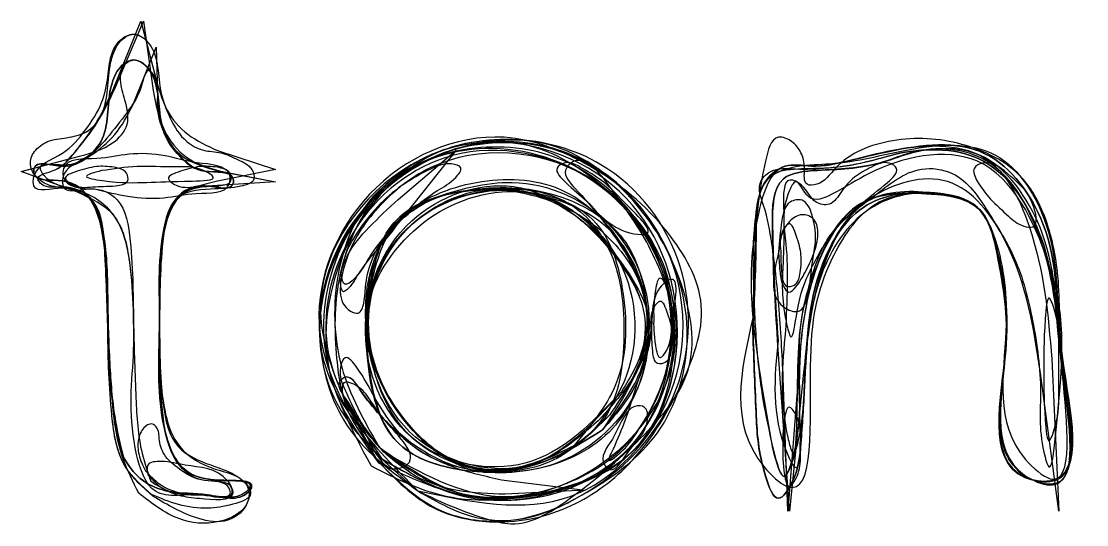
# Model space of a CAD drawing. Extents: x 0.67 to 2.28, y 0.8 to 1.63.
# Drawn here: x 1.0276 to 1.4577, y 1.156 to 1.3594 of the extents above; entities that cross this region are included whole.
import ezdxf

# ---------------------------------------------------------------- set-up
doc = ezdxf.new("R2010")
doc.units = 0
doc.layers.get('0').update_dxf_attribs({"linetype": 'CONTINUOUS'})

msp = doc.modelspace()

# ---------------------------------------------------------------- linework, layer by layer
at = {"color": 7}
for points in [[(1.064635, 1.331822), (1.07584, 1.359375), (1.082661, 1.333333)], [(1.065183, 1.331822), (1.076936, 1.359375), (1.080765, 1.331371)], [(1.072592, 1.325521), (1.082013, 1.348958), (1.082673, 1.326285)], [(1.050247, 1.290307), (1.027578, 1.298693), (1.0516, 1.304975)], [(1.106771, 1.307184), (1.130208, 1.299439), (1.106771, 1.294828)], [(1.106771, 1.307184), (1.130208, 1.299439), (1.106771, 1.294828)], [(1.179688, 1.287448), (1.203125, 1.307292), (1.182403, 1.28125)], [(1.179688, 1.287448), (1.203125, 1.307292), (1.182403, 1.28125)], [(1.106771, 1.299018), (1.130208, 1.294504), (1.106771, 1.293085)], [(1.106771, 1.299018), (1.130208, 1.294504), (1.106771, 1.293085)], [(1.106771, 1.299018), (1.130208, 1.294504), (1.106771, 1.293085)], [(1.106771, 1.299018), (1.130208, 1.294504), (1.106771, 1.293085)], [(1.107401, 1.298936), (1.130208, 1.294504), (1.106771, 1.293085)], [(1.343348, 1.217558), (1.337737, 1.161458), (1.332931, 1.230531)], [(1.443608, 1.222915), (1.446481, 1.161458), (1.438991, 1.217275)], [(1.341086, 1.213277), (1.337089, 1.161458), (1.335211, 1.215294), (1.335211, 1.215294)], [(1.22149, 1.174192), (1.255208, 1.170001), (1.222969, 1.168334)]]:
    msp.add_lwpolyline(points, dxfattribs=at)
for points in [[(1.060017, 1.299034)], [(1.05013, 1.298782)], [(1.091797, 1.298782)], [(1.057683, 1.29153)], [(1.255822, 1.28679)], [(1.255822, 1.28679)], [(1.41886, 1.287509)], [(1.41886, 1.287509)], [(1.41886, 1.287509)], [(1.333333, 1.26624)], [(1.333333, 1.265625)], [(1.334156, 1.266493)], [(1.335054, 1.260417)], [(1.15625, 1.257066)], [(1.15625, 1.257066)], [(1.156567, 1.257068)], [(1.282895, 1.239583)], [(1.322917, 1.239583)], [(1.282073, 1.235243)], [(1.322917, 1.234832)], [(1.322917, 1.234832)], [(1.322917, 1.233728)], [(1.322917, 1.233728)], [(1.322917, 1.233728)], [(1.333111, 1.230531)], [(1.336083, 1.234375)], [(1.072917, 1.224294)], [(1.072917, 1.224294)], [(1.440337, 1.21875)], [(1.269885, 1.209737)], [(1.269885, 1.209737)], [(1.265034, 1.200234)], [(1.265034, 1.200234)], [(1.260417, 1.197917)], [(1.166458, 1.19296)], [(1.166458, 1.19296)], [(1.262201, 1.194323)], [(1.262201, 1.194323)], [(1.262201, 1.194323)], [(1.171903, 1.187469)], [(1.250685, 1.187866)], [(1.250685, 1.187866)], [(1.266295, 1.190553)], [(1.330703, 1.1875)], [(1.330871, 1.1875)], [(1.334978, 1.1875)], [(1.068823, 1.183144)], [(1.068823, 1.183144)], [(1.068823, 1.183144)], [(1.068823, 1.183144)], [(1.172619, 1.183036)], [(1.173489, 1.185716)], [(1.173489, 1.185716)], [(1.173489, 1.185716)], [(1.244738, 1.183712)], [(1.266515, 1.186591)], [(1.16878, 1.179746)], [(1.171402, 1.181818)], [(1.171402, 1.181818)], [(1.171783, 1.181071)], [(1.171783, 1.181071)], [(1.173301, 1.182353)], [(1.077697, 1.177776)], [(1.078725, 1.176112)], [(1.079861, 1.173611)], [(1.075, 1.16875)], [(1.075, 1.16875)], [(1.075, 1.16875)], [(1.0801, 1.168269)], [(1.080729, 1.167501)], [(1.187673, 1.16972)], [(1.187673, 1.169646)], [(1.187673, 1.169646)]]:
    msp.add_lwpolyline(points, close=True, dxfattribs=at)
for points, knots in [([(1.075, 1.16875), (1.072688, 1.1733), (1.066621, 1.185243), (1.063721, 1.208556), (1.062331, 1.237865), (1.061705, 1.263531), (1.059826, 1.286386), (1.047759, 1.292189), (1.039256, 1.292297), (1.033199, 1.296108), (1.03036, 1.302081), (1.033199, 1.30807), (1.039259, 1.311816), (1.047009, 1.31221), (1.055624, 1.314604), (1.061369, 1.323056), (1.062586, 1.333271), (1.063258, 1.343204), (1.066431, 1.351033), (1.072877, 1.355428), (1.079299, 1.351302), (1.082627, 1.343895), (1.083065, 1.334026), (1.085723, 1.322666), (1.094546, 1.312794), (1.10261, 1.309093), (1.106771, 1.307184)], [0, 0, 0, 0, 0.015225, 0.039961, 0.069532, 0.102599, 0.120495, 0.131075, 0.139074, 0.145821, 0.151488, 0.157155, 0.163901, 0.1719, 0.1803, 0.189623, 0.20038, 0.21097, 0.219338, 0.225312, 0.231207, 0.239187, 0.249172, 0.260662, 0.273477, 0.287136, 0.287136, 0.287136, 0.287136]), ([(1.075, 1.16875), (1.072686, 1.1733), (1.066614, 1.185242), (1.063773, 1.208565), (1.062056, 1.238335), (1.062559, 1.264492), (1.058619, 1.287972), (1.045521, 1.293851), (1.032096, 1.289231), (1.032586, 1.301387), (1.044968, 1.304774), (1.053565, 1.315255), (1.06045, 1.325657), (1.062633, 1.33637), (1.063214, 1.345336), (1.066767, 1.351876), (1.072996, 1.355274), (1.079282, 1.351342), (1.082634, 1.34388), (1.083063, 1.334032), (1.085723, 1.322665), (1.094546, 1.312794), (1.10261, 1.309094), (1.106771, 1.307184)], [0, 0, 0, 0, 0.015225, 0.039961, 0.069532, 0.104124, 0.121562, 0.133788, 0.145396, 0.149219, 0.164168, 0.177245, 0.19014, 0.200933, 0.209654, 0.216841, 0.222587, 0.228482, 0.236462, 0.246447, 0.257937, 0.270752, 0.284411, 0.284411, 0.284411, 0.284411]), ([(1.068823, 1.183144), (1.067657, 1.18796), (1.064739, 1.200008), (1.063143, 1.220748), (1.062309, 1.245711), (1.062486, 1.268635), (1.057079, 1.287827), (1.046143, 1.296812), (1.032618, 1.29421), (1.032575, 1.303692), (1.044999, 1.299086), (1.054049, 1.303478), (1.061452, 1.311843), (1.062531, 1.32272), (1.063267, 1.332778), (1.066428, 1.340613), (1.072891, 1.345029), (1.079342, 1.340782), (1.082597, 1.333218), (1.083184, 1.323412), (1.084925, 1.312547), (1.092051, 1.303735), (1.100649, 1.297074), (1.113228, 1.299543), (1.113246, 1.290056), (1.099878, 1.295138), (1.087292, 1.28771), (1.08327, 1.26413), (1.083755, 1.2345), (1.082062, 1.204582), (1.089603, 1.178913), (1.102847, 1.172612), (1.12328, 1.174733), (1.116137, 1.16472), (1.102449, 1.169285), (1.088339, 1.168174), (1.075258, 1.173335), (1.070842, 1.180067), (1.068823, 1.183144)], [0, 0, 0, 0, 0.014847, 0.037143, 0.062213, 0.089692, 0.106349, 0.119251, 0.131289, 0.1329, 0.144522, 0.154628, 0.164606, 0.175925, 0.186516, 0.194884, 0.200857, 0.206781, 0.214905, 0.225114, 0.236162, 0.247229, 0.257757, 0.269795, 0.271406, 0.283028, 0.295497, 0.313608, 0.349046, 0.386408, 0.404959, 0.421604, 0.435616, 0.437659, 0.454312, 0.469636, 0.482543, 0.49341, 0.49341, 0.49341, 0.49341]), ([(1.0801, 1.168269), (1.076206, 1.171699), (1.066789, 1.179996), (1.063157, 1.204658), (1.062295, 1.234329), (1.06249, 1.263469), (1.058026, 1.286671), (1.046425, 1.296907), (1.032618, 1.294209), (1.032575, 1.303692), (1.044999, 1.299086), (1.054049, 1.303478), (1.061452, 1.311843), (1.062531, 1.32272), (1.063267, 1.332779), (1.066428, 1.340613), (1.072892, 1.34503), (1.079346, 1.340774), (1.082594, 1.333192), (1.083207, 1.323185), (1.084988, 1.3118), (1.094256, 1.302531), (1.1024, 1.300245), (1.106771, 1.299018)], [0, 0, 0, 0, 0.015177, 0.036708, 0.070747, 0.105508, 0.124834, 0.138312, 0.150349, 0.151961, 0.163583, 0.173689, 0.183667, 0.194986, 0.205577, 0.213945, 0.219918, 0.225845, 0.233981, 0.24421, 0.255899, 0.267544, 0.281032, 0.281032, 0.281032, 0.281032]), ([(1.068823, 1.183144), (1.067657, 1.18796), (1.064739, 1.200008), (1.063143, 1.220748), (1.062309, 1.245711), (1.062486, 1.268635), (1.057079, 1.287827), (1.046143, 1.296812), (1.032618, 1.29421), (1.032575, 1.303692), (1.044999, 1.299086), (1.054049, 1.303478), (1.061452, 1.311843), (1.062531, 1.32272), (1.063267, 1.332779), (1.066428, 1.340613), (1.072892, 1.34503), (1.079346, 1.340774), (1.082594, 1.333192), (1.083207, 1.323185), (1.084988, 1.3118), (1.094256, 1.302531), (1.1024, 1.300245), (1.106771, 1.299018)], [0, 0, 0, 0, 0.014847, 0.037143, 0.062213, 0.089692, 0.106349, 0.119251, 0.131289, 0.1329, 0.144522, 0.154628, 0.164606, 0.175925, 0.186516, 0.194884, 0.200857, 0.206784, 0.21492, 0.225149, 0.236838, 0.248483, 0.261971, 0.261971, 0.261971, 0.261971]), ([(1.068823, 1.183144), (1.067657, 1.18796), (1.064739, 1.200008), (1.063143, 1.220748), (1.062309, 1.245711), (1.062486, 1.268635), (1.057079, 1.287827), (1.046143, 1.296812), (1.032618, 1.29421), (1.032575, 1.303692), (1.044999, 1.299086), (1.054049, 1.303478), (1.061452, 1.311843), (1.062531, 1.32272), (1.063267, 1.332779), (1.066428, 1.340613), (1.072892, 1.34503), (1.079346, 1.340774), (1.082594, 1.333192), (1.083207, 1.323185), (1.084988, 1.3118), (1.094256, 1.302531), (1.1024, 1.300245), (1.106771, 1.299018)], [0, 0, 0, 0, 0.014847, 0.037143, 0.062213, 0.089692, 0.106349, 0.119251, 0.131289, 0.1329, 0.144522, 0.154628, 0.164606, 0.175925, 0.186516, 0.194884, 0.200857, 0.206784, 0.21492, 0.225149, 0.236838, 0.248483, 0.261971, 0.261971, 0.261971, 0.261971]), ([(1.068823, 1.183144), (1.067657, 1.18796), (1.064739, 1.200008), (1.063143, 1.220748), (1.062309, 1.245711), (1.062486, 1.268635), (1.057079, 1.287827), (1.046143, 1.296812), (1.032618, 1.29421), (1.032575, 1.303692), (1.044999, 1.299086), (1.054049, 1.303478), (1.061452, 1.311843), (1.062531, 1.32272), (1.063267, 1.332779), (1.066428, 1.340613), (1.072892, 1.34503), (1.079346, 1.340774), (1.082594, 1.333192), (1.083207, 1.323185), (1.084988, 1.3118), (1.094256, 1.302531), (1.1024, 1.300245), (1.106771, 1.299018)], [0, 0, 0, 0, 0.014847, 0.037143, 0.062213, 0.089692, 0.106349, 0.119251, 0.131289, 0.1329, 0.144522, 0.154628, 0.164606, 0.175925, 0.186516, 0.194884, 0.200857, 0.206784, 0.21492, 0.225149, 0.236838, 0.248483, 0.261971, 0.261971, 0.261971, 0.261971]), ([(1.0516, 1.304975), (1.056068, 1.306235), (1.063586, 1.308356), (1.07197, 1.317422), (1.069583, 1.327224), (1.06719, 1.334684), (1.067947, 1.341652), (1.073659, 1.344838), (1.079479, 1.340711), (1.082631, 1.333201), (1.083174, 1.323409), (1.084928, 1.312547), (1.09205, 1.303735), (1.100649, 1.297074), (1.113228, 1.299543), (1.113246, 1.290056), (1.099878, 1.295138), (1.087292, 1.287709), (1.083269, 1.264132), (1.083767, 1.234487), (1.082026, 1.204621), (1.089662, 1.178849), (1.102493, 1.172891), (1.122988, 1.174278), (1.114561, 1.165087), (1.100651, 1.170372), (1.080165, 1.164653), (1.070414, 1.19341), (1.071882, 1.211523), (1.072917, 1.224294)], [0, 0, 0, 0, 0.013876, 0.02335, 0.033202, 0.041572, 0.047571, 0.052349, 0.058128, 0.066198, 0.076401, 0.087449, 0.098516, 0.109044, 0.121082, 0.122693, 0.134315, 0.146784, 0.164894, 0.200333, 0.237694, 0.256246, 0.272891, 0.286268, 0.288565, 0.305341, 0.325252, 0.34194, 0.381843, 0.381843, 0.381843, 0.381843]), ([(1.079861, 1.173611), (1.078571, 1.177288), (1.074779, 1.188097), (1.073714, 1.209315), (1.072672, 1.238185), (1.072779, 1.264117), (1.069339, 1.287481), (1.056541, 1.29346), (1.044373, 1.289087), (1.043745, 1.300054), (1.055085, 1.30387), (1.063201, 1.313257), (1.071028, 1.323514), (1.075755, 1.330349), (1.078144, 1.341598), (1.083736, 1.334479), (1.081483, 1.325822), (1.084715, 1.313972), (1.091678, 1.304261), (1.100515, 1.296989), (1.113228, 1.299544), (1.113246, 1.290055), (1.09988, 1.295137), (1.087288, 1.287715), (1.083331, 1.264138), (1.083271, 1.235353), (1.083528, 1.205536), (1.087509, 1.182105), (1.099534, 1.172304), (1.110538, 1.174083), (1.113002, 1.166297), (1.101733, 1.168544), (1.094599, 1.167722), (1.085968, 1.169606), (1.08171, 1.172399), (1.079861, 1.173611)], [0, 0, 0, 0, 0.011649, 0.034241, 0.063191, 0.097724, 0.115241, 0.127016, 0.137717, 0.141389, 0.154437, 0.166979, 0.179956, 0.190857, 0.197758, 0.20094, 0.21181, 0.224229, 0.23623, 0.247033, 0.259071, 0.260683, 0.272305, 0.284773, 0.302873, 0.338285, 0.373397, 0.392854, 0.406356, 0.416688, 0.418576, 0.427318, 0.436583, 0.445252, 0.451905, 0.451905, 0.451905, 0.451905]), ([(1.080729, 1.167501), (1.076652, 1.171055), (1.066944, 1.17952), (1.063064, 1.204733), (1.062417, 1.235293), (1.062197, 1.263801), (1.059133, 1.287889), (1.045669, 1.293765), (1.037291, 1.291359), (1.032697, 1.297062), (1.042743, 1.298899), (1.048946, 1.306091), (1.058293, 1.317386), (1.06281, 1.32685), (1.065183, 1.331822)], [0, 0, 0, 0, 0.015812, 0.037653, 0.072521, 0.108136, 0.126153, 0.138541, 0.147097, 0.149703, 0.156002, 0.16673, 0.18171, 0.198288, 0.198288, 0.198288, 0.198288]), ([(1.075, 1.16875), (1.072687, 1.1733), (1.066616, 1.185242), (1.063756, 1.208567), (1.062136, 1.238311), (1.062283, 1.264555), (1.058976, 1.288049), (1.045646, 1.293748), (1.037292, 1.291359), (1.032697, 1.297063), (1.042719, 1.298887), (1.048868, 1.306078), (1.058022, 1.317389), (1.062357, 1.326851), (1.064635, 1.331822)], [0, 0, 0, 0, 0.015225, 0.039961, 0.069532, 0.10408, 0.121701, 0.134031, 0.142588, 0.145194, 0.151492, 0.162161, 0.177022, 0.193471, 0.193471, 0.193471, 0.193471]), ([(1.082661, 1.333333), (1.084153, 1.328907), (1.086866, 1.320864), (1.092792, 1.311097), (1.100818, 1.306728), (1.10844, 1.306747), (1.114829, 1.303458), (1.120638, 1.300968), (1.122591, 1.294299), (1.114113, 1.292044), (1.104944, 1.291581), (1.088375, 1.291114), (1.082542, 1.266182), (1.083611, 1.239114), (1.083276, 1.210531), (1.088083, 1.186478), (1.102804, 1.180402), (1.112855, 1.177166), (1.119828, 1.172014), (1.119444, 1.161871), (1.106519, 1.1555), (1.089637, 1.157272), (1.080145, 1.164715), (1.075, 1.16875)], [0, 0, 0, 0, 0.014051, 0.025528, 0.033225, 0.040262, 0.047807, 0.0546, 0.058624, 0.064623, 0.074976, 0.090145, 0.106442, 0.141325, 0.175161, 0.193547, 0.208513, 0.21896, 0.226495, 0.231888, 0.246211, 0.262407, 0.281578, 0.281578, 0.281578, 0.281578]), ([(1.080765, 1.331371), (1.081845, 1.325844), (1.083822, 1.31573), (1.093568, 1.303136), (1.102752, 1.300347), (1.107401, 1.298936)], [0, 0, 0, 0, 0.016782, 0.030709, 0.044989, 0.044989, 0.044989, 0.044989]), ([(1.072917, 1.224294), (1.073087, 1.236787), (1.073348, 1.256049), (1.067263, 1.282274), (1.051154, 1.292281), (1.038815, 1.293054), (1.033339, 1.302851), (1.046947, 1.300141), (1.055685, 1.304835), (1.066284, 1.31327), (1.070454, 1.321369), (1.072592, 1.325521)], [0, 0, 0, 0, 0.037831, 0.058327, 0.0764, 0.090379, 0.093809, 0.103226, 0.114443, 0.127711, 0.141662, 0.141662, 0.141662, 0.141662]), ([(1.082673, 1.326285), (1.083285, 1.32214), (1.084486, 1.313997), (1.091769, 1.30425), (1.100502, 1.296989), (1.113229, 1.299545), (1.113246, 1.290055), (1.099878, 1.295138), (1.087292, 1.287709), (1.083269, 1.264132), (1.083767, 1.234487), (1.082027, 1.204621), (1.089663, 1.178849), (1.102494, 1.172891), (1.122988, 1.174278), (1.114562, 1.165087), (1.100651, 1.170372), (1.080165, 1.164653), (1.070414, 1.19341), (1.071882, 1.211523), (1.072917, 1.224294)], [0, 0, 0, 0, 0.012401, 0.024368, 0.035153, 0.047191, 0.048802, 0.060424, 0.072893, 0.091003, 0.126442, 0.163803, 0.182355, 0.199, 0.212377, 0.214674, 0.23145, 0.251361, 0.268049, 0.307952, 0.307952, 0.307952, 0.307952]), ([(1.187673, 1.169646), (1.169701, 1.187761), (1.13441, 1.223334), (1.166927, 1.301038), (1.234917, 1.319966), (1.276666, 1.28842), (1.29544, 1.256353), (1.301938, 1.218107), (1.27767, 1.189717), (1.254402, 1.169731), (1.231135, 1.15411), (1.214128, 1.158596), (1.201676, 1.163008), (1.192519, 1.167349), (1.187673, 1.169646)], [0, 0, 0, 0, 0.070313, 0.138072, 0.210238, 0.246123, 0.286844, 0.321524, 0.35294, 0.391157, 0.418606, 0.428186, 0.442468, 0.458517, 0.458517, 0.458517, 0.458517]), ([(1.171402, 1.181818), (1.158587, 1.204681), (1.134031, 1.248496), (1.185705, 1.316106), (1.26074, 1.313424), (1.300054, 1.261977), (1.296603, 1.204222), (1.261342, 1.16864), (1.225204, 1.155294), (1.193333, 1.160016), (1.179293, 1.173974), (1.171402, 1.181818)], [0, 0, 0, 0, 0.072325, 0.138603, 0.211462, 0.263561, 0.316598, 0.370313, 0.403979, 0.42933, 0.46186, 0.46186, 0.46186, 0.46186]), ([(1.171402, 1.181818), (1.160125, 1.1998), (1.13841, 1.234425), (1.162981, 1.295867), (1.215545, 1.31941), (1.259727, 1.301632), (1.287931, 1.278384), (1.307317, 1.244478), (1.293636, 1.209715), (1.276152, 1.180649), (1.248273, 1.160589), (1.219596, 1.155225), (1.191011, 1.161527), (1.178502, 1.174471), (1.171402, 1.181818)], [0, 0, 0, 0, 0.060393, 0.116292, 0.175288, 0.211747, 0.252931, 0.285368, 0.319633, 0.357145, 0.387499, 0.419276, 0.442077, 0.472013, 0.472013, 0.472013, 0.472013]), ([(1.187673, 1.16972), (1.177521, 1.177099), (1.157311, 1.191789), (1.14522, 1.22895), (1.152173, 1.272852), (1.189728, 1.310309), (1.248377, 1.313319), (1.294836, 1.272568), (1.298879, 1.20784), (1.250586, 1.156405), (1.209022, 1.165202), (1.187673, 1.16972)], [0, 0, 0, 0, 0.036855, 0.073366, 0.110364, 0.165899, 0.217449, 0.27164, 0.333787, 0.392036, 0.453547, 0.453547, 0.453547, 0.453547]), ([(1.16878, 1.179746), (1.160365, 1.195474), (1.143872, 1.226306), (1.156369, 1.279166), (1.199955, 1.317203), (1.265523, 1.30573), (1.300477, 1.247477), (1.285755, 1.185124), (1.239417, 1.167335), (1.201412, 1.16342), (1.178638, 1.174813), (1.16878, 1.179746)], [0, 0, 0, 0, 0.052006, 0.101943, 0.149984, 0.212314, 0.272844, 0.33683, 0.372291, 0.414876, 0.447383, 0.447383, 0.447383, 0.447383]), ([(1.171903, 1.187469), (1.166022, 1.197884), (1.153765, 1.219592), (1.152967, 1.256239), (1.170562, 1.302083), (1.239446, 1.319222), (1.297089, 1.264622), (1.289144, 1.194198), (1.245405, 1.165643), (1.204338, 1.164311), (1.182669, 1.179782), (1.171903, 1.187469)], [0, 0, 0, 0, 0.03544, 0.073859, 0.105934, 0.176409, 0.242333, 0.315192, 0.351831, 0.391156, 0.42998, 0.42998, 0.42998, 0.42998]), ([(1.322917, 1.239583), (1.323196, 1.252477), (1.323671, 1.274361), (1.326049, 1.295789), (1.330795, 1.314394), (1.339153, 1.311069), (1.342808, 1.306224), (1.344232, 1.300454), (1.343008, 1.29271), (1.351471, 1.293469), (1.358663, 1.305041), (1.380146, 1.313258), (1.407372, 1.311567), (1.431066, 1.300127), (1.442465, 1.278904), (1.447591, 1.252988), (1.445309, 1.222024), (1.459183, 1.170219), (1.415593, 1.176906), (1.428675, 1.22605), (1.42296, 1.257329), (1.417913, 1.284269), (1.396325, 1.291373), (1.370307, 1.289872), (1.350118, 1.257533), (1.343953, 1.226737), (1.348721, 1.159164), (1.31219, 1.192326), (1.318058, 1.218179), (1.322917, 1.239583)], [0, 0, 0, 0, 0.037448, 0.063559, 0.074587, 0.080106, 0.085952, 0.092408, 0.098979, 0.102837, 0.112796, 0.138332, 0.166411, 0.194191, 0.212059, 0.237022, 0.270238, 0.320053, 0.330315, 0.382311, 0.420774, 0.440396, 0.455121, 0.483969, 0.512034, 0.556546, 0.605845, 0.618355, 0.678553, 0.678553, 0.678553, 0.678553]), ([(1.187673, 1.169646), (1.17326, 1.182027), (1.144857, 1.206428), (1.147955, 1.2675), (1.184435, 1.305337), (1.228259, 1.313946), (1.264939, 1.300849), (1.290204, 1.270101), (1.300182, 1.230749), (1.287728, 1.190242), (1.258419, 1.16946), (1.232889, 1.157214), (1.208526, 1.15774), (1.195489, 1.165184), (1.187673, 1.169646)], [0, 0, 0, 0, 0.054355, 0.10712, 0.162163, 0.199793, 0.235218, 0.273482, 0.314576, 0.352539, 0.392374, 0.418537, 0.436292, 0.462867, 0.462867, 0.462867, 0.462867]), ([(1.173301, 1.182353), (1.163424, 1.196978), (1.14429, 1.225307), (1.15757, 1.278291), (1.201606, 1.314055), (1.264569, 1.301215), (1.297935, 1.246286), (1.286034, 1.186917), (1.24321, 1.167243), (1.205367, 1.164294), (1.183513, 1.176602), (1.173301, 1.182353)], [0, 0, 0, 0, 0.050772, 0.098352, 0.14866, 0.206633, 0.266273, 0.325618, 0.360943, 0.400251, 0.434732, 0.434732, 0.434732, 0.434732]), ([(1.171783, 1.181071), (1.164167, 1.191572), (1.147799, 1.214144), (1.151459, 1.258191), (1.17187, 1.293213), (1.202682, 1.312162), (1.236689, 1.310942), (1.267096, 1.291525), (1.291121, 1.259114), (1.294611, 1.217657), (1.276664, 1.181428), (1.241219, 1.16722), (1.204703, 1.165318), (1.182529, 1.175928), (1.171783, 1.181071)], [0, 0, 0, 0, 0.037914, 0.081496, 0.122931, 0.156423, 0.184375, 0.220249, 0.261146, 0.301111, 0.339354, 0.373086, 0.410547, 0.445779, 0.445779, 0.445779, 0.445779]), ([(1.171783, 1.181071), (1.164167, 1.191572), (1.147799, 1.214144), (1.151459, 1.258191), (1.17187, 1.293213), (1.202682, 1.312162), (1.236689, 1.310942), (1.267096, 1.291525), (1.291121, 1.259114), (1.294611, 1.217657), (1.276664, 1.181428), (1.241219, 1.16722), (1.204703, 1.165318), (1.182529, 1.175928), (1.171783, 1.181071)], [0, 0, 0, 0, 0.037914, 0.081496, 0.122931, 0.156423, 0.184375, 0.220249, 0.261146, 0.301111, 0.339354, 0.373086, 0.410547, 0.445779, 0.445779, 0.445779, 0.445779]), ([(1.172619, 1.183036), (1.167878, 1.188589), (1.158033, 1.20012), (1.153898, 1.226241), (1.153817, 1.259104), (1.17201, 1.298924), (1.219991, 1.313246), (1.262859, 1.296878), (1.289683, 1.263765), (1.293537, 1.224804), (1.279498, 1.188096), (1.24543, 1.166786), (1.2058, 1.163459), (1.183394, 1.176678), (1.172619, 1.183036)], [0, 0, 0, 0, 0.021513, 0.04467, 0.076789, 0.120739, 0.164283, 0.212868, 0.250468, 0.286049, 0.325739, 0.36143, 0.401164, 0.437977, 0.437977, 0.437977, 0.437977]), ([(1.173489, 1.185716), (1.170413, 1.189465), (1.164444, 1.196736), (1.159206, 1.208624), (1.155105, 1.216851), (1.1583, 1.225726), (1.165456, 1.21658), (1.171157, 1.205004), (1.184958, 1.184125), (1.214009, 1.175819), (1.249371, 1.178272), (1.283497, 1.209889), (1.280972, 1.260219), (1.249329, 1.296361), (1.208691, 1.296217), (1.178455, 1.282871), (1.166232, 1.259525), (1.166485, 1.246982), (1.164443, 1.2406), (1.154642, 1.244208), (1.157603, 1.264894), (1.169686, 1.283887), (1.200979, 1.310252), (1.2602, 1.306008), (1.300073, 1.248544), (1.281531, 1.188837), (1.240027, 1.167423), (1.202432, 1.165209), (1.182934, 1.179024), (1.173489, 1.185716)], [0, 0, 0, 0, 0.014497, 0.02812, 0.038444, 0.042773, 0.049002, 0.061884, 0.089732, 0.115874, 0.149258, 0.19278, 0.239441, 0.286716, 0.320695, 0.354091, 0.382524, 0.39035, 0.394867, 0.398061, 0.416111, 0.442063, 0.470424, 0.533264, 0.593278, 0.656214, 0.692523, 0.72856, 0.762412, 0.762412, 0.762412, 0.762412]), ([(1.330703, 1.1875), (1.327739, 1.204239), (1.322084, 1.23616), (1.3213, 1.271903), (1.331185, 1.303294), (1.348698, 1.299932), (1.362862, 1.303265), (1.385253, 1.309167), (1.419876, 1.31089), (1.446968, 1.266419), (1.443935, 1.230428), (1.456732, 1.165218), (1.416861, 1.181577), (1.428018, 1.225547), (1.423763, 1.258464), (1.416531, 1.286325), (1.393531, 1.291257), (1.366725, 1.291281), (1.347599, 1.257542), (1.343182, 1.219692), (1.343646, 1.194573), (1.335124, 1.170325), (1.332325, 1.1812), (1.330703, 1.1875)], [0, 0, 0, 0, 0.050036, 0.09542, 0.116804, 0.127529, 0.143294, 0.160849, 0.197852, 0.236423, 0.293234, 0.339074, 0.350017, 0.401125, 0.441006, 0.460464, 0.47791, 0.506003, 0.534247, 0.583057, 0.615079, 0.624484, 0.637435, 0.637435, 0.637435, 0.637435]), ([(1.330871, 1.1875), (1.329466, 1.19385), (1.326245, 1.208407), (1.323927, 1.231671), (1.322869, 1.257861), (1.322882, 1.278865), (1.327508, 1.298533), (1.341729, 1.299893), (1.354233, 1.299792), (1.368265, 1.302003), (1.3881, 1.308497), (1.420596, 1.308045), (1.445646, 1.265562), (1.444383, 1.229634), (1.457243, 1.16615), (1.416577, 1.18069), (1.427913, 1.226001), (1.424293, 1.258909), (1.415686, 1.287295), (1.391185, 1.290457), (1.363342, 1.290089), (1.344146, 1.255402), (1.34086, 1.217805), (1.342607, 1.193224), (1.335157, 1.170479), (1.332485, 1.181092), (1.330871, 1.1875)], [0, 0, 0, 0, 0.019486, 0.044671, 0.070237, 0.097084, 0.111064, 0.122641, 0.134971, 0.149926, 0.164424, 0.19836, 0.236996, 0.290883, 0.33754, 0.348298, 0.399591, 0.440199, 0.459385, 0.478407, 0.507703, 0.536877, 0.585642, 0.615639, 0.624113, 0.637023, 0.637023, 0.637023, 0.637023]), ([(1.322917, 1.234831), (1.323543, 1.24758), (1.324518, 1.2674), (1.324043, 1.292697), (1.336017, 1.302481), (1.348193, 1.299877), (1.362199, 1.303126), (1.38465, 1.308693), (1.418865, 1.313196), (1.448026, 1.270608), (1.443062, 1.232269), (1.4588, 1.169429), (1.415779, 1.177647), (1.428299, 1.226495), (1.423887, 1.258612), (1.416252, 1.286616), (1.392321, 1.29179), (1.364243, 1.288), (1.34494, 1.253015), (1.344422, 1.219861), (1.342478, 1.190456), (1.341344, 1.17633), (1.332398, 1.162708), (1.32521, 1.182968), (1.324122, 1.202112), (1.323362, 1.222736), (1.322917, 1.234832)], [0, 0, 0, 0, 0.039139, 0.060844, 0.070215, 0.080756, 0.096028, 0.112888, 0.151491, 0.188227, 0.244036, 0.293236, 0.303565, 0.355426, 0.395562, 0.414992, 0.433031, 0.46244, 0.494341, 0.540914, 0.563567, 0.580121, 0.588206, 0.598759, 0.623306, 0.658117, 0.658117, 0.658117, 0.658117]), ([(1.322917, 1.234832), (1.323543, 1.247581), (1.324518, 1.2674), (1.324043, 1.292697), (1.336017, 1.302482), (1.348193, 1.299877), (1.362199, 1.303127), (1.38465, 1.308694), (1.418865, 1.313196), (1.448026, 1.270608), (1.443062, 1.232269), (1.4588, 1.169429), (1.415779, 1.177647), (1.428299, 1.226495), (1.423887, 1.258612), (1.416252, 1.286616), (1.392321, 1.29179), (1.364243, 1.288), (1.34494, 1.253015), (1.344422, 1.219861), (1.342478, 1.190456), (1.341344, 1.17633), (1.332398, 1.162708), (1.32521, 1.182968), (1.324122, 1.202112), (1.323362, 1.222736), (1.322917, 1.234832)], [0, 0, 0, 0, 0.039139, 0.060844, 0.070215, 0.080756, 0.096028, 0.112888, 0.151491, 0.188227, 0.244036, 0.293236, 0.303565, 0.355426, 0.395562, 0.414992, 0.433031, 0.462441, 0.494341, 0.540914, 0.563568, 0.580121, 0.588206, 0.598759, 0.623306, 0.658117, 0.658117, 0.658117, 0.658117]), ([(1.322917, 1.233727), (1.323232, 1.247303), (1.323699, 1.267359), (1.325154, 1.296512), (1.341455, 1.301631), (1.355132, 1.301472), (1.37042, 1.304104), (1.39182, 1.309279), (1.423958, 1.31171), (1.448349, 1.269654), (1.442968, 1.232251), (1.459145, 1.170283), (1.415622, 1.176865), (1.428588, 1.22623), (1.423193, 1.257778), (1.417462, 1.284942), (1.394648, 1.292197), (1.366749, 1.286827), (1.345831, 1.253657), (1.344225, 1.220236), (1.342485, 1.191104), (1.34137, 1.176695), (1.332494, 1.16268), (1.325198, 1.182681), (1.324137, 1.20158), (1.323367, 1.221853), (1.322917, 1.233728)], [0, 0, 0, 0, 0.042696, 0.06308, 0.075633, 0.088551, 0.104981, 0.121429, 0.156011, 0.190565, 0.24518, 0.294995, 0.305256, 0.357252, 0.396236, 0.415849, 0.431533, 0.46198, 0.494753, 0.539477, 0.562757, 0.579747, 0.587962, 0.598406, 0.62259, 0.656788, 0.656788, 0.656788, 0.656788]), ([(1.322917, 1.233727), (1.323232, 1.247303), (1.323699, 1.267359), (1.325154, 1.296512), (1.341455, 1.301631), (1.355132, 1.301472), (1.37042, 1.304104), (1.39182, 1.309279), (1.423958, 1.31171), (1.448348, 1.269654), (1.442973, 1.232253), (1.459134, 1.17028), (1.41564, 1.176871), (1.42834, 1.22667), (1.423883, 1.258589), (1.416253, 1.286619), (1.392321, 1.291787), (1.364243, 1.288), (1.34494, 1.253014), (1.344421, 1.219863), (1.34248, 1.190453), (1.341339, 1.176337), (1.332435, 1.162737), (1.325225, 1.182684), (1.324124, 1.201579), (1.323363, 1.221852), (1.322917, 1.233728)], [0, 0, 0, 0, 0.042696, 0.06308, 0.075633, 0.088551, 0.104981, 0.121429, 0.156011, 0.190565, 0.24518, 0.294995, 0.305256, 0.357252, 0.397389, 0.416818, 0.434857, 0.464267, 0.496167, 0.542741, 0.565394, 0.581947, 0.590032, 0.600476, 0.624659, 0.658857, 0.658857, 0.658857, 0.658857]), ([(1.322917, 1.233727), (1.323232, 1.247303), (1.323699, 1.267359), (1.325154, 1.296512), (1.341455, 1.301631), (1.355132, 1.301472), (1.37042, 1.304104), (1.39182, 1.309279), (1.423958, 1.31171), (1.448348, 1.269654), (1.442973, 1.232253), (1.459134, 1.17028), (1.41564, 1.176871), (1.42834, 1.22667), (1.423883, 1.258589), (1.416253, 1.286619), (1.392321, 1.291787), (1.364243, 1.288), (1.34494, 1.253014), (1.344421, 1.219863), (1.34248, 1.190453), (1.341339, 1.176337), (1.332435, 1.162737), (1.325225, 1.182684), (1.324124, 1.201579), (1.323363, 1.221852), (1.322917, 1.233728)], [0, 0, 0, 0, 0.042696, 0.06308, 0.075633, 0.088551, 0.104981, 0.121429, 0.156011, 0.190565, 0.24518, 0.294995, 0.305256, 0.357252, 0.397389, 0.416818, 0.434857, 0.464267, 0.496167, 0.542741, 0.565394, 0.581947, 0.590032, 0.600476, 0.624659, 0.658857, 0.658857, 0.658857, 0.658857]), ([(1.335211, 1.215294), (1.33473, 1.225043), (1.333837, 1.243169), (1.331172, 1.266732), (1.328478, 1.282598), (1.324075, 1.293322), (1.330906, 1.300557), (1.341288, 1.299342), (1.353797, 1.300034), (1.368067, 1.301924), (1.388076, 1.30851), (1.420588, 1.30804), (1.445649, 1.265564), (1.444382, 1.229633), (1.457243, 1.16615), (1.416577, 1.18069), (1.427914, 1.226002), (1.424291, 1.258908), (1.415689, 1.287296), (1.391203, 1.290445), (1.363465, 1.290141), (1.343784, 1.255189), (1.342124, 1.229413), (1.341086, 1.213277)], [0, 0, 0, 0, 0.02935, 0.054565, 0.070306, 0.079243, 0.085708, 0.095883, 0.10866, 0.123928, 0.138543, 0.172478, 0.211114, 0.265001, 0.311659, 0.322417, 0.37371, 0.414317, 0.433504, 0.452525, 0.481734, 0.510975, 0.559927, 0.559927, 0.559927, 0.559927]), ([(1.333111, 1.230531), (1.332107, 1.24491), (1.330682, 1.265319), (1.330879, 1.297809), (1.349018, 1.29928), (1.362073, 1.299722), (1.375232, 1.301954), (1.392399, 1.309312), (1.423444, 1.307044), (1.444398, 1.263091), (1.446027, 1.230936), (1.453584, 1.164192), (1.419316, 1.192705), (1.426895, 1.229331), (1.424443, 1.262994), (1.414715, 1.287457), (1.391178, 1.290349), (1.363308, 1.290631), (1.344265, 1.252879), (1.339732, 1.231167), (1.343654, 1.169891), (1.329988, 1.19899), (1.331631, 1.215591), (1.333111, 1.230531)], [0, 0, 0, 0, 0.046335, 0.06577, 0.079888, 0.092796, 0.106785, 0.119026, 0.149148, 0.188648, 0.242998, 0.285343, 0.297987, 0.350599, 0.385487, 0.40309, 0.421823, 0.451093, 0.480288, 0.529109, 0.562187, 0.567275, 0.613077, 0.613077, 0.613077, 0.613077]), ([(1.332931, 1.230531), (1.331968, 1.244911), (1.330599, 1.265335), (1.33088, 1.297777), (1.348936, 1.299301), (1.36175, 1.299629), (1.374405, 1.301726), (1.39072, 1.308266), (1.419604, 1.310202), (1.439717, 1.269654), (1.442135, 1.240609), (1.443608, 1.222915)], [0, 0, 0, 0, 0.046303, 0.065763, 0.079885, 0.092583, 0.106005, 0.117437, 0.14616, 0.181107, 0.235575, 0.235575, 0.235575, 0.235575]), ([(1.336083, 1.234375), (1.336712, 1.246313), (1.337732, 1.265643), (1.333925, 1.284103), (1.340953, 1.297482), (1.344954, 1.284882), (1.358259, 1.290852), (1.375719, 1.302742), (1.420287, 1.313275), (1.449452, 1.250495), (1.448812, 1.225958), (1.443311, 1.174603), (1.437949, 1.193522), (1.440152, 1.210279), (1.436526, 1.237818), (1.430266, 1.262617), (1.418246, 1.28194), (1.407413, 1.298631), (1.387072, 1.301393), (1.371628, 1.288002), (1.352577, 1.275269), (1.343316, 1.246113), (1.340399, 1.227391), (1.341009, 1.175592), (1.333285, 1.205596), (1.334767, 1.220839), (1.336083, 1.234375)], [0, 0, 0, 0, 0.034981, 0.056646, 0.060975, 0.069072, 0.078464, 0.095718, 0.139745, 0.188508, 0.259889, 0.272482, 0.278677, 0.303169, 0.332048, 0.358032, 0.379552, 0.401022, 0.41354, 0.435769, 0.45861, 0.482078, 0.517962, 0.548353, 0.553794, 0.59695, 0.59695, 0.59695, 0.59695]), ([(1.057683, 1.29153), (1.051639, 1.291871), (1.044198, 1.292291), (1.044392, 1.304275), (1.059008, 1.303139), (1.071036, 1.306336), (1.085734, 1.305719), (1.097585, 1.301482), (1.112121, 1.301496), (1.111816, 1.289453), (1.097283, 1.290634), (1.085118, 1.287363), (1.070885, 1.288227), (1.061939, 1.290465), (1.057683, 1.29153)], [0, 0, 0, 0, 0.014116, 0.017381, 0.031364, 0.04453, 0.059112, 0.072346, 0.086462, 0.089727, 0.10371, 0.116876, 0.131457, 0.144692, 0.144692, 0.144692, 0.144692]), ([(1.173489, 1.185716), (1.170357, 1.189321), (1.16454, 1.196015), (1.160189, 1.204949), (1.154147, 1.213021), (1.160218, 1.217169), (1.165728, 1.20801), (1.175862, 1.19565), (1.199008, 1.177011), (1.234517, 1.175504), (1.26679, 1.189902), (1.282082, 1.22053), (1.280581, 1.25392), (1.264289, 1.276971), (1.253194, 1.289842), (1.245531, 1.297741), (1.253884, 1.30796), (1.272314, 1.283332), (1.284364, 1.264239), (1.29739, 1.224852), (1.272926, 1.181624), (1.220052, 1.159263), (1.188811, 1.177012), (1.173489, 1.185716)], [0, 0, 0, 0, 0.013914, 0.025837, 0.033509, 0.0362, 0.043859, 0.057072, 0.090402, 0.125313, 0.159349, 0.190165, 0.221919, 0.255539, 0.26946, 0.277925, 0.281465, 0.303246, 0.335892, 0.366505, 0.41723, 0.469581, 0.519964, 0.519964, 0.519964, 0.519964]), ([(1.05013, 1.298782), (1.052712, 1.299585), (1.057618, 1.301109), (1.064349, 1.300657), (1.070237, 1.299359), (1.071269, 1.293587), (1.063661, 1.292595), (1.056718, 1.292744), (1.049447, 1.291711), (1.043699, 1.296634), (1.047606, 1.297939), (1.05013, 1.298782)], [0, 0, 0, 0, 0.007977, 0.015156, 0.02075, 0.023838, 0.029128, 0.038333, 0.047275, 0.050358, 0.055982, 0.055982, 0.055982, 0.055982]), ([(1.060017, 1.299034), (1.064767, 1.299748), (1.074441, 1.301203), (1.0888, 1.300257), (1.09839, 1.301052), (1.108117, 1.295114), (1.09002, 1.294687), (1.078582, 1.29432), (1.066403, 1.293875), (1.050595, 1.296589), (1.0569, 1.298225), (1.060017, 1.299034)], [0, 0, 0, 0, 0.014441, 0.02941, 0.041885, 0.046032, 0.054651, 0.073165, 0.090939, 0.097664, 0.10424, 0.10424, 0.10424, 0.10424]), ([(1.091797, 1.298782), (1.094379, 1.299585), (1.099285, 1.301109), (1.106015, 1.300657), (1.111904, 1.299359), (1.112935, 1.293587), (1.105327, 1.292595), (1.098385, 1.292744), (1.091113, 1.291711), (1.085366, 1.296634), (1.089273, 1.297939), (1.091797, 1.298782)], [0, 0, 0, 0, 0.007977, 0.015156, 0.02075, 0.023838, 0.029128, 0.038333, 0.047275, 0.050358, 0.055982, 0.055982, 0.055982, 0.055982]), ([(1.156567, 1.257068), (1.157117, 1.25993), (1.158415, 1.26668), (1.164455, 1.276249), (1.172305, 1.286007), (1.181986, 1.294056), (1.191986, 1.29936), (1.199045, 1.302638), (1.206532, 1.30062), (1.201642, 1.294292), (1.194652, 1.290777), (1.184515, 1.283151), (1.175194, 1.273809), (1.167528, 1.263699), (1.164098, 1.256657), (1.157622, 1.251856), (1.15691, 1.255373), (1.156567, 1.257068)], [0, 0, 0, 0, 0.008681, 0.020478, 0.033355, 0.046232, 0.058029, 0.06671, 0.070766, 0.075123, 0.084169, 0.09715, 0.111543, 0.124523, 0.133569, 0.137927, 0.141982, 0.141982, 0.141982, 0.141982]), ([(1.255822, 1.28679), (1.253188, 1.289044), (1.249102, 1.292541), (1.242031, 1.299433), (1.248246, 1.303521), (1.255006, 1.299363), (1.26364, 1.294346), (1.270247, 1.286565), (1.285554, 1.272554), (1.267175, 1.273964), (1.260944, 1.281003), (1.255822, 1.28679)], [0, 0, 0, 0, 0.01159, 0.017981, 0.021508, 0.029196, 0.039515, 0.050778, 0.066655, 0.071682, 0.094915, 0.094915, 0.094915, 0.094915]), ([(1.255822, 1.28679), (1.253188, 1.289044), (1.249102, 1.292541), (1.242031, 1.299433), (1.248246, 1.303521), (1.255006, 1.299363), (1.26364, 1.294346), (1.270247, 1.286565), (1.285554, 1.272554), (1.267175, 1.273964), (1.260944, 1.281003), (1.255822, 1.28679)], [0, 0, 0, 0, 0.01159, 0.017981, 0.021508, 0.029196, 0.039515, 0.050778, 0.066655, 0.071682, 0.094915, 0.094915, 0.094915, 0.094915]), ([(1.335054, 1.260417), (1.335329, 1.267088), (1.335738, 1.276985), (1.334885, 1.297567), (1.34462, 1.2927), (1.346388, 1.286093), (1.354882, 1.2844), (1.358739, 1.291055), (1.363677, 1.296781), (1.370505, 1.300367), (1.37661, 1.303369), (1.382991, 1.29935), (1.374939, 1.292136), (1.366757, 1.28594), (1.354543, 1.27471), (1.345517, 1.258207), (1.341141, 1.247476), (1.338833, 1.227476), (1.334306, 1.245763), (1.334727, 1.254021), (1.335054, 1.260417)], [0, 0, 0, 0, 0.023683, 0.03513, 0.040254, 0.049248, 0.054568, 0.061692, 0.069521, 0.07758, 0.084835, 0.088551, 0.095318, 0.107813, 0.124606, 0.143198, 0.160543, 0.170996, 0.177494, 0.199814, 0.199814, 0.199814, 0.199814]), ([(1.41886, 1.287509), (1.417013, 1.289682), (1.414076, 1.293136), (1.41092, 1.300146), (1.418908, 1.304062), (1.428045, 1.295769), (1.435642, 1.289401), (1.438696, 1.275458), (1.430629, 1.276683), (1.425448, 1.28115), (1.421271, 1.285181), (1.41886, 1.287509)], [0, 0, 0, 0, 0.009093, 0.014455, 0.018316, 0.03095, 0.045049, 0.054317, 0.058004, 0.065323, 0.07532, 0.07532, 0.07532, 0.07532]), ([(1.41886, 1.287509), (1.417013, 1.289682), (1.414076, 1.293136), (1.41092, 1.300146), (1.418908, 1.304062), (1.428045, 1.295769), (1.435642, 1.289401), (1.438696, 1.275458), (1.430629, 1.276683), (1.425448, 1.28115), (1.421271, 1.285181), (1.41886, 1.287509)], [0, 0, 0, 0, 0.009093, 0.014455, 0.018316, 0.030949, 0.045049, 0.054317, 0.058004, 0.065323, 0.07532, 0.07532, 0.07532, 0.07532]), ([(1.41886, 1.287509), (1.417013, 1.289682), (1.414076, 1.293136), (1.41092, 1.300146), (1.418908, 1.304062), (1.428045, 1.295769), (1.435642, 1.289401), (1.438696, 1.275458), (1.430629, 1.276683), (1.425448, 1.28115), (1.421271, 1.285181), (1.41886, 1.287509)], [0, 0, 0, 0, 0.009093, 0.014455, 0.018316, 0.030949, 0.045049, 0.054317, 0.058004, 0.065323, 0.07532, 0.07532, 0.07532, 0.07532]), ([(1.106771, 1.294828), (1.101023, 1.293445), (1.089133, 1.290582), (1.082604, 1.265966), (1.083586, 1.238228), (1.083272, 1.210197), (1.08816, 1.186419), (1.102815, 1.180403), (1.112855, 1.177165), (1.119828, 1.172014), (1.119444, 1.161871), (1.106519, 1.1555), (1.089637, 1.157272), (1.080145, 1.164715), (1.075, 1.16875)], [0, 0, 0, 0, 0.016496, 0.034127, 0.068451, 0.101781, 0.119996, 0.134928, 0.145375, 0.15291, 0.158303, 0.172626, 0.188822, 0.207993, 0.207993, 0.207993, 0.207993]), ([(1.106771, 1.294828), (1.101023, 1.293445), (1.089133, 1.290582), (1.082604, 1.265966), (1.083586, 1.238228), (1.083272, 1.210197), (1.08816, 1.186419), (1.102815, 1.180403), (1.112855, 1.177165), (1.119828, 1.172014), (1.119444, 1.161871), (1.106519, 1.1555), (1.089637, 1.157272), (1.080145, 1.164715), (1.075, 1.16875)], [0, 0, 0, 0, 0.016496, 0.034127, 0.068451, 0.101781, 0.119996, 0.134928, 0.145375, 0.15291, 0.158303, 0.172626, 0.188822, 0.207993, 0.207993, 0.207993, 0.207993]), ([(1.438991, 1.217275), (1.436334, 1.235226), (1.432061, 1.264096), (1.404532, 1.301272), (1.372289, 1.291957), (1.35515, 1.273553), (1.346907, 1.24835), (1.344669, 1.228988), (1.343348, 1.217558)], [0, 0, 0, 0, 0.055122, 0.088651, 0.12041, 0.139375, 0.163381, 0.197976, 0.197976, 0.197976, 0.197976]), ([(1.106771, 1.293085), (1.100883, 1.29256), (1.088584, 1.291464), (1.082325, 1.264827), (1.084116, 1.235373), (1.082023, 1.20456), (1.08961, 1.178916), (1.102846, 1.172611), (1.12328, 1.174733), (1.116137, 1.16472), (1.102449, 1.169285), (1.088339, 1.168174), (1.075258, 1.173335), (1.070842, 1.180067), (1.068823, 1.183144)], [0, 0, 0, 0, 0.016082, 0.033592, 0.071163, 0.108524, 0.127076, 0.143721, 0.157732, 0.159775, 0.176429, 0.191753, 0.20466, 0.215527, 0.215527, 0.215527, 0.215527]), ([(1.106771, 1.293085), (1.100883, 1.29256), (1.088584, 1.291464), (1.082325, 1.264827), (1.084116, 1.235373), (1.082023, 1.20456), (1.08961, 1.178916), (1.102846, 1.172611), (1.12328, 1.174733), (1.116137, 1.16472), (1.102449, 1.169285), (1.088339, 1.168174), (1.075258, 1.173335), (1.070842, 1.180067), (1.068823, 1.183144)], [0, 0, 0, 0, 0.016082, 0.033592, 0.071163, 0.108524, 0.127076, 0.143721, 0.157732, 0.159775, 0.176429, 0.191753, 0.20466, 0.215527, 0.215527, 0.215527, 0.215527]), ([(1.106771, 1.293085), (1.100883, 1.29256), (1.088584, 1.291464), (1.082325, 1.264827), (1.084116, 1.235373), (1.082023, 1.20456), (1.08961, 1.178916), (1.102846, 1.172611), (1.12328, 1.174733), (1.116137, 1.16472), (1.102449, 1.169285), (1.088339, 1.168174), (1.075258, 1.173335), (1.070842, 1.180067), (1.068823, 1.183144)], [0, 0, 0, 0, 0.016082, 0.033592, 0.071163, 0.108524, 0.127076, 0.143721, 0.157732, 0.159775, 0.176429, 0.191753, 0.20466, 0.215527, 0.215527, 0.215527, 0.215527]), ([(1.106771, 1.293085), (1.100943, 1.292607), (1.089058, 1.291632), (1.082285, 1.266914), (1.083789, 1.239704), (1.082992, 1.210568), (1.089098, 1.186616), (1.104528, 1.177886), (1.11619, 1.176334), (1.122166, 1.166995), (1.111547, 1.163687), (1.102687, 1.162179), (1.090863, 1.163546), (1.083669, 1.166703), (1.0801, 1.168269)], [0, 0, 0, 0, 0.015946, 0.032519, 0.06711, 0.100983, 0.120034, 0.136929, 0.1502, 0.15517, 0.163481, 0.173738, 0.185651, 0.197377, 0.197377, 0.197377, 0.197377]), ([(1.106771, 1.293085), (1.100932, 1.2926), (1.08898, 1.291605), (1.082306, 1.266605), (1.083688, 1.239108), (1.083266, 1.210538), (1.088084, 1.186479), (1.102805, 1.180396), (1.112853, 1.177181), (1.119833, 1.171979), (1.119471, 1.163197), (1.111055, 1.156001), (1.095861, 1.158488), (1.086608, 1.164), (1.080729, 1.167501)], [0, 0, 0, 0, 0.015968, 0.032685, 0.067735, 0.101571, 0.119957, 0.134923, 0.14537, 0.152905, 0.158298, 0.169413, 0.18121, 0.201765, 0.201765, 0.201765, 0.201765]), ([(1.269885, 1.209737), (1.273719, 1.21605), (1.280293, 1.226872), (1.27906, 1.247715), (1.263047, 1.272397), (1.230271, 1.301059), (1.177481, 1.282083), (1.159738, 1.232295), (1.181569, 1.183908), (1.235529, 1.173467), (1.258092, 1.197287), (1.269885, 1.209737)], [0, 0, 0, 0, 0.021643, 0.037106, 0.059454, 0.109297, 0.152521, 0.204197, 0.250073, 0.294488, 0.343118, 0.343118, 0.343118, 0.343118]), ([(1.269885, 1.209737), (1.273707, 1.216048), (1.280258, 1.226868), (1.279169, 1.247728), (1.267867, 1.263974), (1.255707, 1.280092), (1.238933, 1.290013), (1.216564, 1.292728), (1.190747, 1.289696), (1.168794, 1.267845), (1.163831, 1.231328), (1.178742, 1.187088), (1.234995, 1.170941), (1.257809, 1.196309), (1.269885, 1.209737)], [0, 0, 0, 0, 0.021643, 0.037106, 0.059454, 0.079636, 0.097507, 0.115925, 0.146712, 0.17182, 0.20234, 0.253324, 0.297968, 0.34818, 0.34818, 0.34818, 0.34818]), ([(1.265034, 1.200234), (1.270697, 1.20872), (1.2807, 1.223709), (1.280512, 1.251966), (1.264549, 1.275191), (1.237503, 1.290506), (1.206627, 1.292999), (1.175971, 1.28242), (1.165732, 1.251496), (1.167304, 1.22117), (1.180572, 1.190701), (1.209574, 1.176067), (1.242558, 1.177982), (1.257478, 1.192753), (1.265034, 1.200234)], [0, 0, 0, 0, 0.02999, 0.052973, 0.079917, 0.110639, 0.143084, 0.171431, 0.199528, 0.232594, 0.262711, 0.293884, 0.324044, 0.354991, 0.354991, 0.354991, 0.354991]), ([(1.265034, 1.200234), (1.270697, 1.20872), (1.2807, 1.223709), (1.280512, 1.251966), (1.264549, 1.275191), (1.237503, 1.290506), (1.206627, 1.292999), (1.175971, 1.28242), (1.165732, 1.251496), (1.167304, 1.22117), (1.180572, 1.190701), (1.209574, 1.176067), (1.242558, 1.177982), (1.257478, 1.192753), (1.265034, 1.200234)], [0, 0, 0, 0, 0.02999, 0.052973, 0.079917, 0.110639, 0.143084, 0.171431, 0.199528, 0.232594, 0.262711, 0.293884, 0.324044, 0.354991, 0.354991, 0.354991, 0.354991]), ([(1.262201, 1.194323), (1.270919, 1.207541), (1.287954, 1.233372), (1.270314, 1.280786), (1.235073, 1.296439), (1.2095, 1.292859), (1.194858, 1.288614), (1.176463, 1.279626), (1.167028, 1.251685), (1.165924, 1.220512), (1.174907, 1.187045), (1.205104, 1.176114), (1.235526, 1.177612), (1.253329, 1.188765), (1.262201, 1.194323)], [0, 0, 0, 0, 0.045177, 0.088279, 0.132513, 0.148761, 0.165056, 0.178459, 0.208241, 0.245051, 0.275317, 0.302271, 0.333378, 0.364274, 0.364274, 0.364274, 0.364274]), ([(1.262201, 1.194323), (1.2682, 1.20124), (1.280122, 1.214986), (1.281565, 1.244022), (1.273978, 1.273602), (1.243972, 1.291892), (1.211155, 1.293547), (1.175942, 1.283885), (1.166447, 1.249416), (1.166505, 1.219325), (1.175277, 1.186812), (1.205134, 1.176133), (1.235518, 1.177607), (1.253327, 1.188763), (1.262201, 1.194323)], [0, 0, 0, 0, 0.02669, 0.053035, 0.083695, 0.113502, 0.15032, 0.182677, 0.21157, 0.247527, 0.27642, 0.303375, 0.334481, 0.365378, 0.365378, 0.365378, 0.365378]), ([(1.262201, 1.194322), (1.268575, 1.202395), (1.281182, 1.218358), (1.28155, 1.249915), (1.267227, 1.278003), (1.237113, 1.29103), (1.206964, 1.292556), (1.175338, 1.28245), (1.166512, 1.24939), (1.16649, 1.219331), (1.17528, 1.18681), (1.205133, 1.176134), (1.235518, 1.177606), (1.253327, 1.188763), (1.262201, 1.194323)], [0, 0, 0, 0, 0.0301, 0.059525, 0.089219, 0.119336, 0.152402, 0.1805, 0.209393, 0.245349, 0.274243, 0.301198, 0.332304, 0.3632, 0.3632, 0.3632, 0.3632]), ([(1.250685, 1.187866), (1.257213, 1.195703), (1.271804, 1.213219), (1.272604, 1.247638), (1.261888, 1.285078), (1.21915, 1.295239), (1.181603, 1.276667), (1.161551, 1.240428), (1.174034, 1.208088), (1.190857, 1.187138), (1.21119, 1.175348), (1.22702, 1.178641), (1.2387, 1.182138), (1.246668, 1.185947), (1.250685, 1.187866)], [0, 0, 0, 0, 0.029807, 0.066624, 0.098981, 0.137366, 0.178975, 0.219452, 0.247082, 0.276892, 0.300941, 0.311211, 0.324314, 0.337635, 0.337635, 0.337635, 0.337635]), ([(1.244738, 1.183712), (1.248239, 1.18584), (1.25612, 1.190629), (1.264979, 1.202354), (1.278107, 1.22568), (1.27467, 1.268496), (1.229401, 1.298657), (1.184438, 1.283306), (1.166541, 1.251417), (1.167008, 1.221086), (1.181337, 1.197247), (1.199527, 1.180316), (1.222704, 1.175729), (1.236808, 1.180839), (1.244738, 1.183712)], [0, 0, 0, 0, 0.0122, 0.027462, 0.043291, 0.092404, 0.138285, 0.186843, 0.215188, 0.243253, 0.273489, 0.296405, 0.315796, 0.340702, 0.340702, 0.340702, 0.340702]), ([(1.260417, 1.197917), (1.264037, 1.201928), (1.270873, 1.2095), (1.2782, 1.220892), (1.284011, 1.238044), (1.271966, 1.261161), (1.252562, 1.282643), (1.219116, 1.297014), (1.179685, 1.280156), (1.161538, 1.236492), (1.177944, 1.197991), (1.205857, 1.177058), (1.237268, 1.177953), (1.252219, 1.190847), (1.260417, 1.197917)], [0, 0, 0, 0, 0.016181, 0.03055, 0.040525, 0.068949, 0.10082, 0.128337, 0.17219, 0.21285, 0.257726, 0.286802, 0.312889, 0.34455, 0.34455, 0.34455, 0.34455]), ([(1.250685, 1.187866), (1.254798, 1.190812), (1.263406, 1.196976), (1.26988, 1.213733), (1.271532, 1.236892), (1.269385, 1.26394), (1.250591, 1.288537), (1.21729, 1.294767), (1.179255, 1.280373), (1.161759, 1.235979), (1.177731, 1.199671), (1.201374, 1.179202), (1.22739, 1.176226), (1.2423, 1.183676), (1.250685, 1.187866)], [0, 0, 0, 0, 0.014899, 0.031178, 0.051498, 0.084877, 0.110164, 0.13786, 0.180733, 0.221309, 0.265888, 0.290648, 0.312144, 0.339772, 0.339772, 0.339772, 0.339772]), ([(1.072917, 1.224294), (1.073022, 1.236579), (1.073183, 1.255475), (1.06771, 1.282245), (1.055753, 1.287765), (1.050247, 1.290307)], [0, 0, 0, 0, 0.037615, 0.057853, 0.075125, 0.075125, 0.075125, 0.075125]), ([(1.15625, 1.257066), (1.157192, 1.259811), (1.159637, 1.266931), (1.168363, 1.276869), (1.175698, 1.283721), (1.179688, 1.287448)], [0, 0, 0, 0, 0.008646, 0.022432, 0.03887, 0.03887, 0.03887, 0.03887]), ([(1.15625, 1.257066), (1.157192, 1.259811), (1.159637, 1.266931), (1.168363, 1.276869), (1.175698, 1.283721), (1.179688, 1.287448)], [0, 0, 0, 0, 0.008646, 0.022432, 0.03887, 0.03887, 0.03887, 0.03887]), ([(1.333333, 1.26624), (1.333631, 1.270311), (1.334121, 1.277018), (1.336062, 1.286642), (1.344156, 1.288076), (1.347519, 1.280191), (1.348811, 1.27097), (1.345951, 1.259172), (1.345472, 1.238841), (1.328625, 1.246829), (1.331228, 1.25756), (1.333333, 1.26624)], [0, 0, 0, 0, 0.012694, 0.020907, 0.025715, 0.032758, 0.042442, 0.053822, 0.073368, 0.078603, 0.100744, 0.100744, 0.100744, 0.100744]), ([(1.182403, 1.28125), (1.178896, 1.276669), (1.172621, 1.268471), (1.163774, 1.258526), (1.160902, 1.252263), (1.157155, 1.249466), (1.156333, 1.253588), (1.156283, 1.255683), (1.15625, 1.257066)], [0, 0, 0, 0, 0.017461, 0.031246, 0.038375, 0.039931, 0.042362, 0.04709, 0.04709, 0.04709, 0.04709]), ([(1.182403, 1.28125), (1.178896, 1.276669), (1.172621, 1.268471), (1.163774, 1.258526), (1.160902, 1.252263), (1.157155, 1.249466), (1.156333, 1.253588), (1.156283, 1.255683), (1.15625, 1.257066)], [0, 0, 0, 0, 0.017461, 0.031246, 0.038375, 0.039931, 0.042362, 0.04709, 0.04709, 0.04709, 0.04709]), ([(1.333333, 1.265625), (1.333587, 1.268304), (1.334052, 1.273224), (1.337581, 1.279215), (1.343124, 1.282151), (1.34868, 1.279331), (1.349581, 1.272575), (1.347727, 1.265412), (1.344232, 1.258085), (1.341393, 1.25326), (1.33752, 1.248873), (1.334458, 1.253157), (1.333748, 1.258337), (1.333485, 1.262961), (1.333333, 1.265625)], [0, 0, 0, 0, 0.007991, 0.014673, 0.020188, 0.024956, 0.030759, 0.038798, 0.047445, 0.054127, 0.057719, 0.060691, 0.066494, 0.074385, 0.074385, 0.074385, 0.074385]), ([(1.334156, 1.266493), (1.333839, 1.269443), (1.333414, 1.273411), (1.338268, 1.279289), (1.341045, 1.271119), (1.342677, 1.265548), (1.342343, 1.258519), (1.341026, 1.252684), (1.335251, 1.251649), (1.3343, 1.259225), (1.334212, 1.26367), (1.334156, 1.266493)], [0, 0, 0, 0, 0.008941, 0.012024, 0.017649, 0.025625, 0.032804, 0.038398, 0.041486, 0.046777, 0.055982, 0.055982, 0.055982, 0.055982]), ([(1.266515, 1.186591), (1.268227, 1.190499), (1.27231, 1.199819), (1.276771, 1.215771), (1.283671, 1.233274), (1.281211, 1.249744), (1.293883, 1.258189), (1.289555, 1.235781), (1.289797, 1.223082), (1.284266, 1.206081), (1.275979, 1.192936), (1.271076, 1.186075), (1.26346, 1.180407), (1.265407, 1.184347), (1.266515, 1.186591)], [0, 0, 0, 0, 0.012796, 0.030514, 0.049382, 0.070059, 0.072925, 0.089001, 0.105288, 0.123006, 0.139047, 0.149943, 0.153658, 0.158569, 0.158569, 0.158569, 0.158569]), ([(1.282895, 1.239583), (1.28285, 1.242805), (1.282785, 1.247458), (1.284921, 1.257568), (1.289711, 1.250695), (1.29018, 1.244285), (1.29018, 1.234882), (1.289711, 1.228471), (1.284921, 1.221598), (1.282785, 1.231708), (1.28285, 1.236361), (1.282895, 1.239583)], [0, 0, 0, 0, 0.011356, 0.0164, 0.020393, 0.028956, 0.038311, 0.046874, 0.050867, 0.055911, 0.067267, 0.067267, 0.067267, 0.067267]), ([(1.440337, 1.21875), (1.440329, 1.224136), (1.440316, 1.231784), (1.441863, 1.251256), (1.446608, 1.237579), (1.446476, 1.227413), (1.446476, 1.210087), (1.446608, 1.199921), (1.441863, 1.186244), (1.440316, 1.205716), (1.440329, 1.213364), (1.440337, 1.21875)], [0, 0, 0, 0, 0.020409, 0.028984, 0.034826, 0.049934, 0.066775, 0.081883, 0.087726, 0.096301, 0.116709, 0.116709, 0.116709, 0.116709]), ([(1.282072, 1.235243), (1.281756, 1.238193), (1.281331, 1.242161), (1.286185, 1.248039), (1.288962, 1.239869), (1.290594, 1.234298), (1.290259, 1.227269), (1.288942, 1.221434), (1.283167, 1.220399), (1.282217, 1.227975), (1.282129, 1.23242), (1.282073, 1.235243)], [0, 0, 0, 0, 0.008941, 0.012024, 0.017649, 0.025625, 0.032804, 0.038398, 0.041486, 0.046777, 0.055982, 0.055982, 0.055982, 0.055982]), ([(1.173489, 1.185716), (1.170361, 1.189314), (1.164553, 1.195996), (1.160152, 1.205005), (1.15421, 1.212926), (1.160002, 1.217293), (1.165529, 1.208373), (1.172581, 1.200026), (1.184705, 1.187369), (1.201867, 1.178482), (1.21494, 1.175624), (1.22149, 1.174192)], [0, 0, 0, 0, 0.013914, 0.025837, 0.033509, 0.036201, 0.043585, 0.056398, 0.073822, 0.093774, 0.113812, 0.113812, 0.113812, 0.113812]), ([(1.166458, 1.19296), (1.164343, 1.195853), (1.160629, 1.200934), (1.157244, 1.206989), (1.156699, 1.214474), (1.163935, 1.212443), (1.168811, 1.206154), (1.174814, 1.196258), (1.18934, 1.183073), (1.174651, 1.175644), (1.170199, 1.185053), (1.166458, 1.19296)], [0, 0, 0, 0, 0.010509, 0.018462, 0.022919, 0.026954, 0.035363, 0.047288, 0.066272, 0.070032, 0.089829, 0.089829, 0.089829, 0.089829]), ([(1.166458, 1.19296), (1.164343, 1.195853), (1.160629, 1.200934), (1.157244, 1.206989), (1.156699, 1.214474), (1.163935, 1.212443), (1.168811, 1.206154), (1.174814, 1.196258), (1.18934, 1.183073), (1.174651, 1.175644), (1.170199, 1.185053), (1.166458, 1.19296)], [0, 0, 0, 0, 0.010509, 0.018462, 0.022919, 0.026954, 0.035363, 0.047288, 0.066272, 0.070032, 0.089829, 0.089829, 0.089829, 0.089829]), ([(1.266295, 1.190553), (1.267639, 1.193416), (1.269895, 1.198219), (1.273917, 1.204266), (1.28029, 1.204095), (1.280828, 1.197535), (1.277757, 1.191027), (1.272245, 1.185798), (1.266714, 1.175977), (1.260525, 1.182528), (1.263709, 1.186956), (1.266295, 1.190553)], [0, 0, 0, 0, 0.00966, 0.016212, 0.020142, 0.024982, 0.032162, 0.041413, 0.051103, 0.053617, 0.064504, 0.064504, 0.064504, 0.064504]), ([(1.334978, 1.1875), (1.334933, 1.190722), (1.334869, 1.195375), (1.337004, 1.205485), (1.341794, 1.198612), (1.342263, 1.192202), (1.342263, 1.182798), (1.341794, 1.176388), (1.337004, 1.169515), (1.334869, 1.179625), (1.334933, 1.184278), (1.334978, 1.1875)], [0, 0, 0, 0, 0.011356, 0.0164, 0.020393, 0.028956, 0.038311, 0.046874, 0.050867, 0.055911, 0.067267, 0.067267, 0.067267, 0.067267]), ([(1.077697, 1.177776), (1.076668, 1.179871), (1.074717, 1.183846), (1.074425, 1.190214), (1.076228, 1.194865), (1.080108, 1.197577), (1.083422, 1.194371), (1.082924, 1.1893), (1.085643, 1.182643), (1.092754, 1.177374), (1.100946, 1.172465), (1.112242, 1.174393), (1.113239, 1.165489), (1.101107, 1.168672), (1.092772, 1.168046), (1.083501, 1.171561), (1.079518, 1.175826), (1.077697, 1.177776)], [0, 0, 0, 0, 0.006957, 0.013199, 0.018365, 0.021892, 0.024799, 0.029754, 0.036614, 0.045364, 0.055364, 0.066817, 0.068505, 0.079111, 0.088966, 0.098453, 0.106452, 0.106452, 0.106452, 0.106452]), ([(1.222969, 1.168334), (1.216527, 1.168496), (1.204033, 1.168811), (1.186497, 1.17457), (1.177683, 1.182123), (1.173489, 1.185716)], [0, 0, 0, 0, 0.019299, 0.037428, 0.053877, 0.053877, 0.053877, 0.053877]), ([(1.078725, 1.176112), (1.078406, 1.177645), (1.077641, 1.18131), (1.086225, 1.181923), (1.095795, 1.179124), (1.108671, 1.179066), (1.115797, 1.16499), (1.100144, 1.166608), (1.091467, 1.167504), (1.083694, 1.170673), (1.080282, 1.174408), (1.078725, 1.176112)], [0, 0, 0, 0, 0.004011, 0.009592, 0.019401, 0.037642, 0.043155, 0.056787, 0.065248, 0.07347, 0.08037, 0.08037, 0.08037, 0.08037])]:
    msp.add_open_spline(points, degree=3, knots=knots, dxfattribs=at)

doc.saveas('drawing.dxf')
